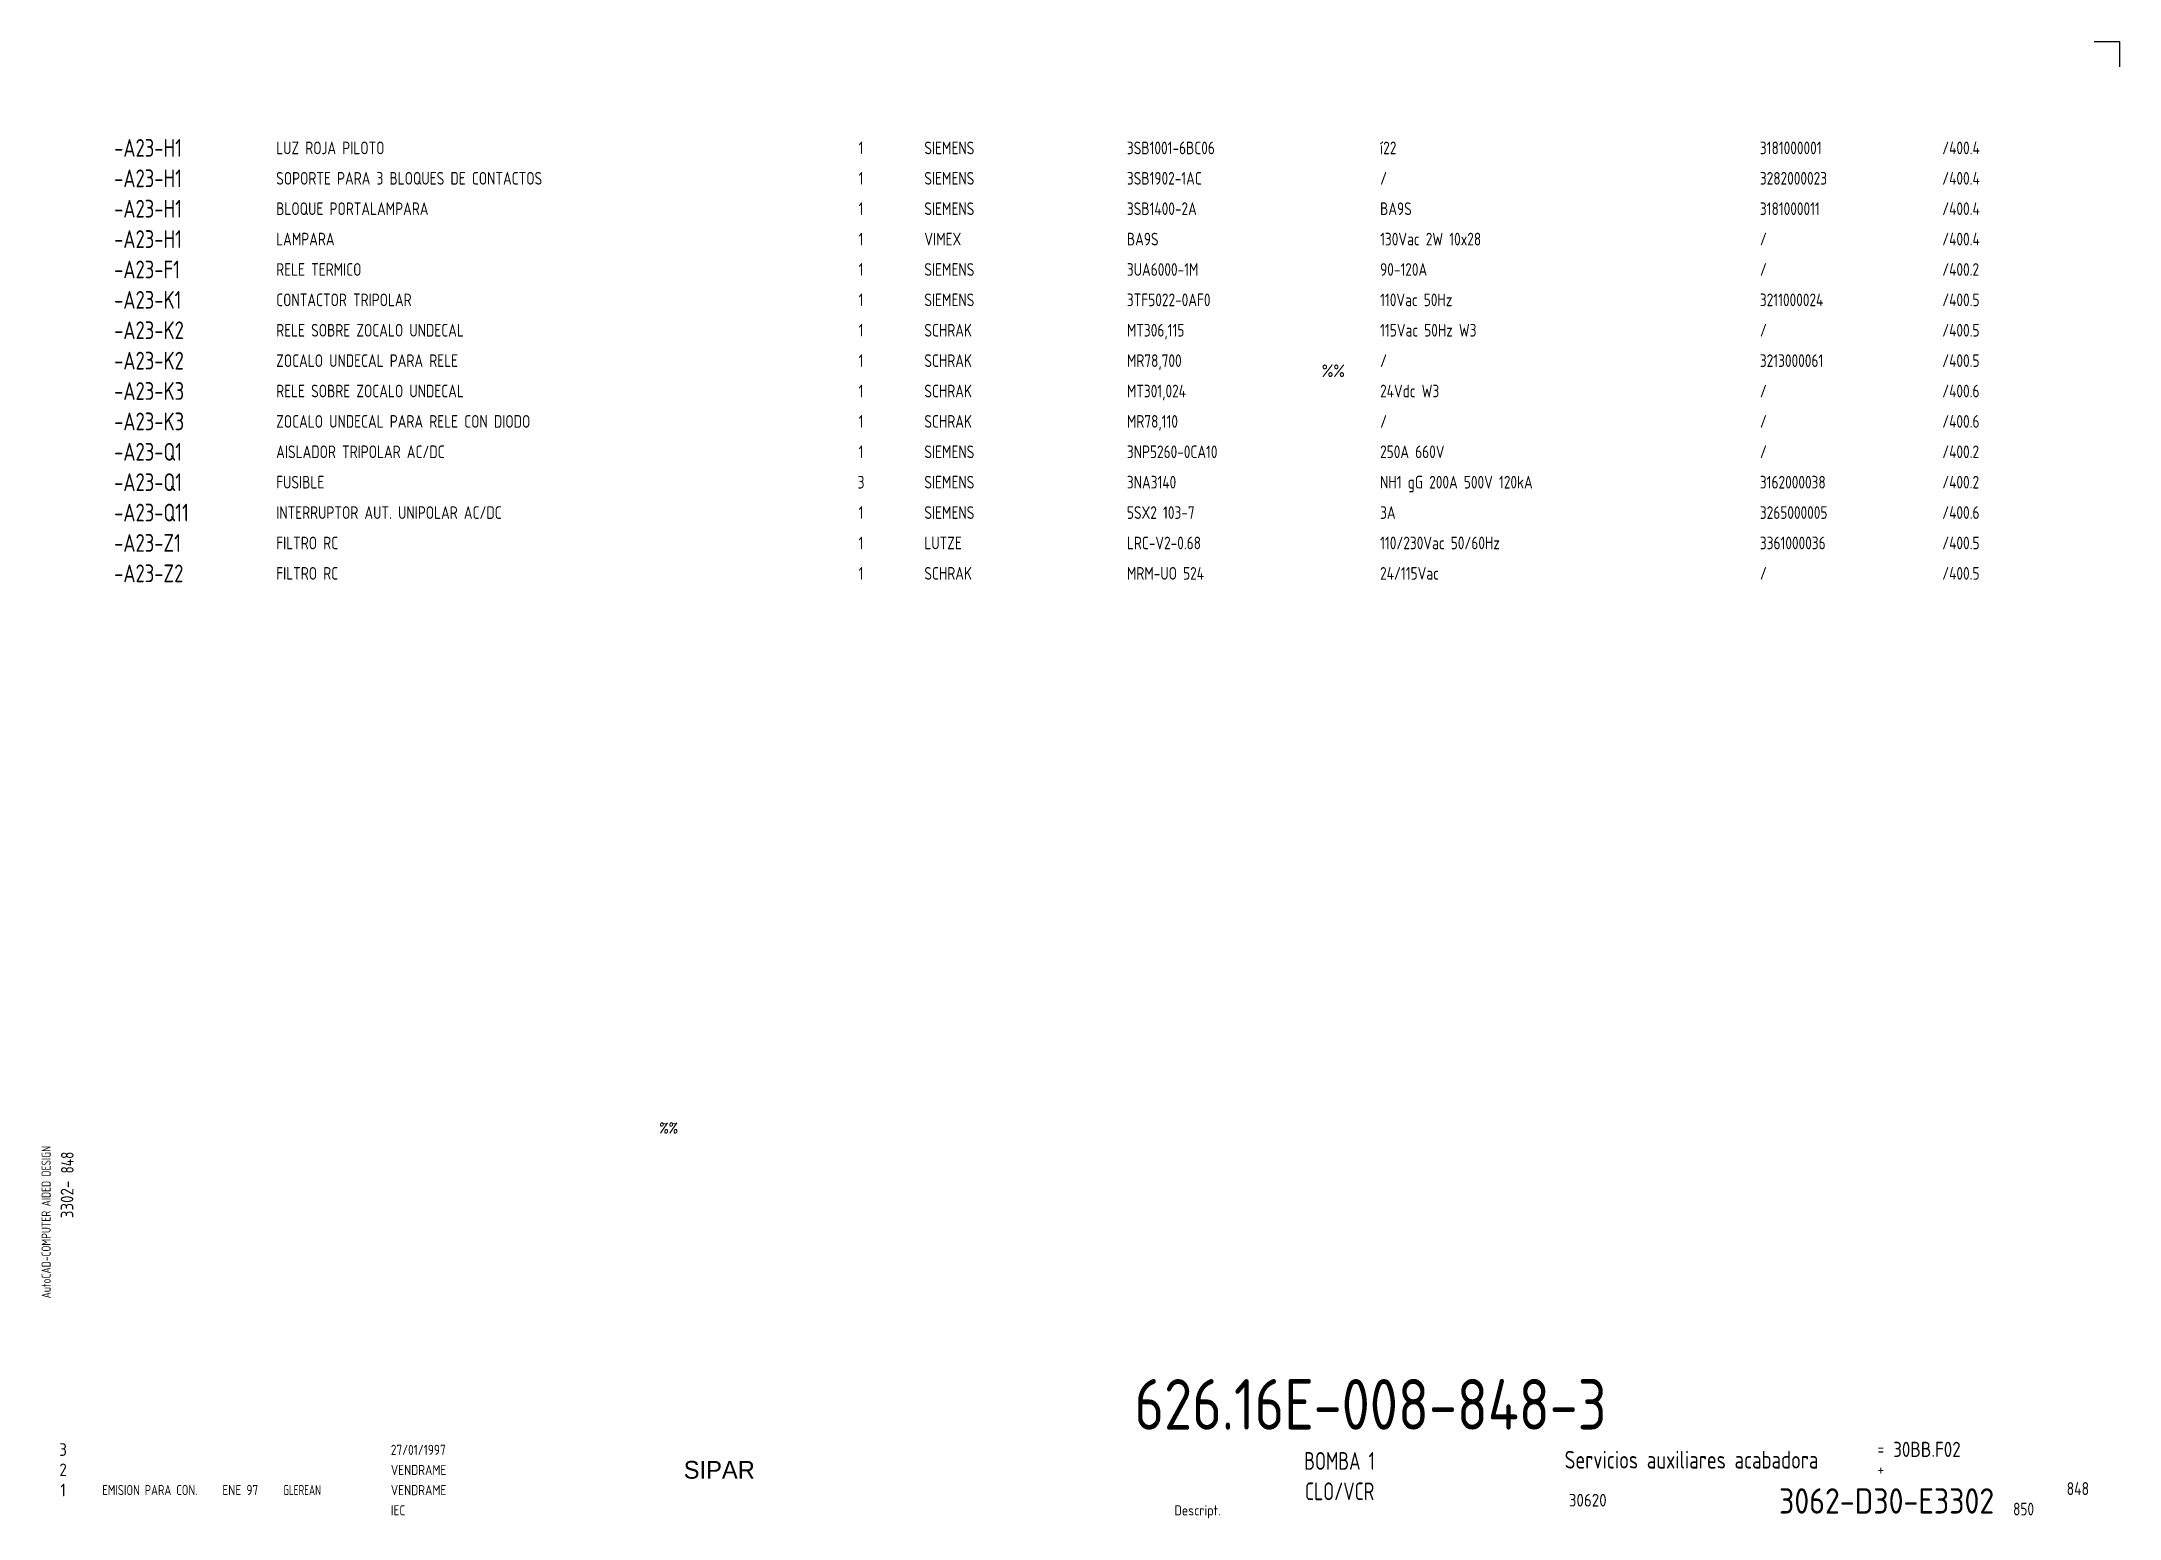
# Model space of a CAD drawing. Extents: x 10 to 420, y 5 to 297.
import ezdxf
from ezdxf.enums import TextEntityAlignment as Align

# ---------------------------------------------------------------- set-up
doc = ezdxf.new("R2010")
doc.units = 0
doc.header["$LTSCALE"] = 8
doc.header["$MEASUREMENT"] = 0
doc.layers.get('0').update_dxf_attribs({"linetype": 'CONTINUOUS'})
doc.layers.add('CART', color=7, linetype='CONTINUOUS')
doc.layers.add('ING', color=7, linetype='CONTINUOUS')
doc.styles.add('DIN', font='DIN', dxfattribs={"width": 0.85})
doc.styles.add('SIMPLEX', font='SIMPLEX', dxfattribs={"width": 0.9})
doc.styles.add('UNIV', font='UNIV')

# ---------------------------------------------------------------- blocks, each defined once
blk = doc.blocks.new('WB-FG100')
at = {"layer": 'CART', "color": 1}
for p, q in [((415, 297), (420, 297)), ((420, 297), (420, 292))]:
    blk.add_line(p, q, dxfattribs=at)
at = {"layer": 'CART', "color": 1, "style": 'DIN', "width": 0.8}
blk.add_text('AutoCAD-COMPUTER AIDED DESIGN', height=1.8, rotation=90, dxfattribs=at).set_placement((11.47, 48.84))
at = {"layer": 'CART', "color": 3, "style": 'DIN', "width": 0.8}
for s, p in [('=', (372.24, 17.91)), ('+', (372.24, 13.87))]:
    blk.add_text(s, height=2.5, dxfattribs=at).set_placement(p)
at = {"layer": 'CART', "color": 7, "style": 'DIN', "width": 0.9}
blk.add_attdef('FILE', text='', height=2.5, rotation=90, dxfattribs=at).set_placement((15.95, 68.38), align=Align.CENTER)
for tag, p in [('MOD-3', (13.92, 19)), ('MOD-2', (13.92, 15)), ('MOD-1', (13.92, 11)), ('NR.COMMESSA', (315, 9))]:
    blk.add_attdef(tag, text='', height=2.5, dxfattribs=at).set_placement(p, align=Align.MIDDLE)
at = {"layer": 'CART', "color": 7, "style": 'DIN'}
for tag, width, p in [('REV-3', 0.9, (21.66, 19)), ('DATA-3', 0.9, (45.37, 19)), ('NOME-3', 0.9, (57.37, 19)), ('REV-2', 0.9, (21.66, 15)), ('DATA-2', 0.9, (45.37, 15)), ('NOME-2', 0.9, (57.37, 15)), ('REV-1', 0.9, (21.66, 11)), ('DATA-1', 0.9, (45.37, 11)), ('NOME-1', 0.7, (57.37, 11))]:
    blk.add_attdef(tag, text='', height=2, dxfattribs=dict(at, width=width)).set_placement(p, align=Align.MIDDLE_LEFT)
at = {"layer": 'CART', "color": 7, "style": 'DIN', "width": 0.9}
for tag, p, height in [('DATA', (78.64, 17.94), 2), ('ESECUTORE', (78.64, 13.97), 2), ('CONTROLLORE', (78.64, 9.99), 2), ('SEGUE', (398.93, 5.65), 2.8), ('NORMA', (78.64, 6.01), 2)]:
    blk.add_attdef(tag, p, '', height=height, dxfattribs=at)
at = {"layer": 'CART', "color": 2, "style": 'DIN', "width": 0.9}
for tag, p in [('TITOLO-1/3', (266.5, 18.23)), ('TITOLO-1/2', (266.5, 15.73)), ('TITOLO-2/3', (266.5, 13.18)), ('TITOLO-2/2', (266.5, 10.68)), ('TITOLO-3/3', (266.5, 8.13))]:
    blk.add_attdef(tag, text='', height=3.5, dxfattribs=at).set_placement(p, align=Align.MIDDLE)
at = {"layer": 'CART', "color": 3, "style": 'DIN', "width": 0.9}
blk.add_attdef('ASSIEME', text='', height=3.5, dxfattribs=at).set_placement((334, 17), align=Align.MIDDLE)
at = {"layer": 'CART', "color": 3, "style": 'DIN', "width": 0.85}
for tag, p in [('=', (375.33, 16.63)), ('+', (375.33, 12.76))]:
    blk.add_attdef(tag, text='', height=3, dxfattribs=at).set_placement(p, align=Align.BOTTOM_LEFT)
at = {"layer": 'CART', "color": 3, "style": 'DIN', "width": 0.9}
blk.add_attdef('FOGLIO', text='', height=2.8, dxfattribs=at).set_placement((414.2, 9.56), align=Align.RIGHT)
at = {"layer": 'CART', "color": 2, "style": 'DIN', "width": 0.9}
blk.add_attdef('DISEGNO', text='', height=5, dxfattribs=at).set_placement((395.27, 6.35), align=Align.RIGHT)
at = {"layer": 'CART', "color": 1, "style": 'DIN', "width": 0.9}
blk.add_attdef('TIPOLOGIA', (233.37, 6), '', height=2, dxfattribs=at)

msp = doc.modelspace()

# ---------------------------------------------------------------- block references
at = {"layer": 'CART'}
ref = msp.add_blockref('WB-FG100', (0, 0), dxfattribs=at)
ref.add_attrib('TIPOLOGIA', 'Descript.', (233.37, 6), dxfattribs={"color": 1, "height": 2, "style": 'DIN', "width": 0.9})
ref.add_attrib('ASSIEME', 'Servicios auxiliares acabadora', dxfattribs={"color": 3, "height": 3.5, "style": 'DIN', "width": 0.8}).set_placement((335.5, 17), align=Align.MIDDLE)
ref.add_attrib('=', '30BB.F02', dxfattribs={"color": 3, "height": 3, "style": 'DIN', "width": 0.85}).set_placement((375.33, 16.63), align=Align.BOTTOM_LEFT)
ref.add_attrib('NR.COMMESSA', '30620', dxfattribs={"color": 7, "height": 2.5, "style": 'DIN', "width": 0.9}).set_placement((315, 9), align=Align.MIDDLE)
ref.add_attrib('DISEGNO', '3062-D30-E3302', dxfattribs={"color": 2, "height": 5, "style": 'DIN', "width": 0.9}).set_placement((395.27, 6.35), align=Align.RIGHT)
ref.add_attrib('DATA', '27/01/1997', (78.64, 17.94), dxfattribs={"color": 7, "height": 2, "style": 'DIN', "width": 0.85})
ref.add_attrib('ESECUTORE', 'VENDRAME', (78.64, 13.97), dxfattribs={"color": 7, "height": 2, "style": 'DIN', "width": 0.85})
ref.add_attrib('CONTROLLORE', 'VENDRAME', (78.64, 9.99), dxfattribs={"color": 7, "height": 2, "style": 'DIN', "width": 0.85})
ref.add_attrib('NORMA', 'IEC', (78.64, 6.01), dxfattribs={"color": 7, "height": 2, "style": 'DIN', "width": 0.85})
ref.add_attrib('MOD-1', '1', dxfattribs={"color": 7, "height": 2.5, "style": 'DIN', "width": 0.9}).set_placement((13.92, 11), align=Align.MIDDLE)
ref.add_attrib('REV-1', 'EMISION PARA CON.', dxfattribs={"color": 7, "height": 2, "style": 'DIN', "width": 0.8}).set_placement((21.66, 11), align=Align.MIDDLE_LEFT)
ref.add_attrib('DATA-1', 'ENE 97', dxfattribs={"color": 7, "height": 2, "style": 'DIN', "width": 0.85}).set_placement((45.37, 11), align=Align.MIDDLE_LEFT)
ref.add_attrib('NOME-1', 'GLEREAN', dxfattribs={"color": 7, "height": 2, "style": 'DIN', "width": 0.7}).set_placement((57.37, 11), align=Align.MIDDLE_LEFT)
ref.add_attrib('MOD-2', '2', dxfattribs={"color": 7, "height": 2.5, "style": 'DIN', "width": 0.9}).set_placement((13.92, 15), align=Align.MIDDLE)
ref.add_attrib('MOD-3', '3', dxfattribs={"color": 7, "height": 2.5, "style": 'DIN', "width": 0.9}).set_placement((13.92, 19), align=Align.MIDDLE)
ref.add_attrib('FILE', '3302-', dxfattribs={"color": 7, "height": 2.5, "rotation": 90, "style": 'DIN', "width": 0.9}).set_placement((15.95, 68.38), align=Align.CENTER)

# ---------------------------------------------------------------- texts
at = {"color": 3, "style": 'DIN', "width": 0.8}
for s, p in [('-A23-H1', (24, 276)), ('-A23-H1', (24, 270)), ('-A23-H1', (24, 264)), ('-A23-H1', (24, 258)), ('-A23-F1', (24, 252)), ('-A23-K1', (24, 246)), ('-A23-K2', (24, 240)), ('-A23-K2', (24, 234)), ('-A23-K3', (24, 228)), ('-A23-K3', (24, 222)), ('-A23-Q1', (24, 216)), ('-A23-Q1', (24, 210)), ('-A23-Q11', (24, 204)), ('-A23-Z1', (24, 198)), ('-A23-Z2', (24, 192))]:
    msp.add_text(s, height=3.5, dxfattribs=at).set_placement(p, align=Align.MIDDLE_LEFT)
at = {"color": 7, "style": 'DIN', "width": 0.8}
for s, p in [('1', (171.5, 276)), ('1', (171.5, 270)), ('1', (171.5, 264)), ('1', (171.5, 258)), ('1', (171.5, 252)), ('1', (171.5, 246)), ('1', (171.5, 240)), ('1', (171.5, 234)), ('1', (171.5, 228)), ('1', (171.5, 222)), ('1', (171.5, 216)), ('3', (171.5, 210)), ('1', (171.5, 204)), ('1', (171.5, 198)), ('1', (171.5, 192))]:
    msp.add_text(s, height=2.5, dxfattribs=at).set_placement(p, align=Align.MIDDLE)
for s, p in [('SIEMENS', (184, 276)), ('3SB1001-6BC06', (224, 276)), ('í22', (274, 276)), ('3181000001', (349, 276)), ('/400.4', (385, 276)), ('SIEMENS', (184, 270)), ('3SB1902-1AC', (224, 270)), ('/', (274, 270)), ('3282000023', (349, 270)), ('/400.4', (385, 270)), ('SIEMENS', (184, 264)), ('3SB1400-2A', (224, 264)), ('BA9S', (274, 264)), ('3181000011', (349, 264)), ('/400.4', (385, 264)), ('VIMEX', (184, 258)), ('BA9S', (224, 258)), ('130Vac 2W 10x28', (274, 258)), ('/', (349, 258)), ('/400.4', (385, 258)), ('SIEMENS', (184, 252)), ('3UA6000-1M', (224, 252)), ('90-120A', (274, 252)), ('/', (349, 252)), ('/400.2', (385, 252)), ('SIEMENS', (184, 246)), ('3TF5022-0AF0', (224, 246)), ('110Vac 50Hz', (274, 246)), ('3211000024', (349, 246)), ('/400.5', (385, 246)), ('SCHRAK', (184, 240)), ('MT306,115', (224, 240)), ('115Vac 50Hz W3', (274, 240)), ('/', (349, 240)), ('/400.5', (385, 240)), ('SCHRAK', (184, 234)), ('MR78,700', (224, 234)), ('/', (274, 234)), ('3213000061', (349, 234)), ('/400.5', (385, 234)), ('SCHRAK', (184, 228)), ('MT301,024', (224, 228)), ('24Vdc W3', (274, 228)), ('/', (349, 228)), ('/400.6', (385, 228)), ('SCHRAK', (184, 222)), ('MR78,110', (224, 222)), ('/', (274, 222)), ('/', (349, 222)), ('/400.6', (385, 222)), ('SIEMENS', (184, 216)), ('3NP5260-0CA10', (224, 216)), ('250A 660V', (274, 216)), ('/', (349, 216)), ('/400.2', (385, 216)), ('SIEMENS', (184, 210)), ('3NA3140', (224, 210)), ('NH1 gG 200A 500V 120kA', (274, 210)), ('3162000038', (349, 210)), ('/400.2', (385, 210)), ('SIEMENS', (184, 204)), ('5SX2 103-7', (224, 204)), ('3A', (274, 204)), ('3265000005', (349, 204)), ('/400.6', (385, 204)), ('LUTZE', (184, 198)), ('LRC-V2-0.68', (224, 198)), ('110/230Vac 50/60Hz', (274, 198)), ('3361000036', (349, 198)), ('/400.5', (385, 198)), ('SCHRAK', (184, 192)), ('MRM-UO 524', (224, 192)), ('24/115Vac', (274, 192)), ('/', (349, 192)), ('/400.5', (385, 192))]:
    msp.add_text(s, height=2.5, dxfattribs=at).set_placement(p, align=Align.MIDDLE_LEFT)
at = {"style": 'DIN'}
for s, width, p in [('%%', 0.85, (262.5, 230.75)), ('850', 0.8, (399, 6))]:
    msp.add_text(s, height=2.5, dxfattribs=dict(at, width=width)).set_placement(p)
at = {"color": 7, "linetype": 'Continuous', "style": 'SIMPLEX', "width": 0.9}
msp.add_text('%%', height=2, dxfattribs=at).set_placement((133.5, 82.5), align=Align.MIDDLE)
at = {"style": 'DIN', "width": 0.8}
msp.add_text('848', height=2.5, rotation=90, dxfattribs=at).set_placement((16, 73.5))
at = {"color": 3, "style": 'DIN', "width": 0.75}
for s, p in [('BOMBA 1', (266, 15)), ('CLO/VCR', (266, 9))]:
    msp.add_text(s, height=3.5, dxfattribs=at).set_placement(p, align=Align.CENTER)
at = {"color": 3, "style": 'DIN', "width": 0.8}
msp.add_text('848', height=2.56, dxfattribs=at).set_placement((414, 10), align=Align.RIGHT)
at = {"color": 2, "insert": (225.47, 32.92), "char_height": 10, "width": 111.0411, "attachment_point": 1, "style": 'DIN'}
msp.add_mtext('626.16E-008-848-3', dxfattribs=at)
at = {"layer": 'CART', "color": 2, "linetype": 'Continuous', "style": 'UNIV'}
msp.add_text('SIPAR', height=3.5, dxfattribs=at).set_placement((143.5, 13.25), align=Align.CENTER)
at = {"layer": 'ING', "color": 7, "style": 'DIN', "width": 0.8}
for s, p in [('LUZ ROJA PILOTO', (56, 276)), ('SOPORTE PARA 3 BLOQUES DE CONTACTOS', (56, 270)), ('BLOQUE PORTALAMPARA', (56, 264)), ('LAMPARA', (56, 258)), ('RELE TERMICO', (56, 252)), ('CONTACTOR TRIPOLAR', (56, 246)), ('RELE SOBRE ZOCALO UNDECAL', (56, 240)), ('ZOCALO UNDECAL PARA RELE', (56, 234)), ('RELE SOBRE ZOCALO UNDECAL', (56, 228)), ('ZOCALO UNDECAL PARA RELE CON DIODO', (56, 222)), ('AISLADOR TRIPOLAR AC/DC', (56, 216)), ('FUSIBLE', (56, 210)), ('INTERRUPTOR AUT. UNIPOLAR AC/DC', (56, 204)), ('FILTRO RC', (56, 198)), ('FILTRO RC', (56, 192))]:
    msp.add_text(s, height=2.5, dxfattribs=at).set_placement(p, align=Align.MIDDLE_LEFT)

doc.saveas('drawing.dxf')
